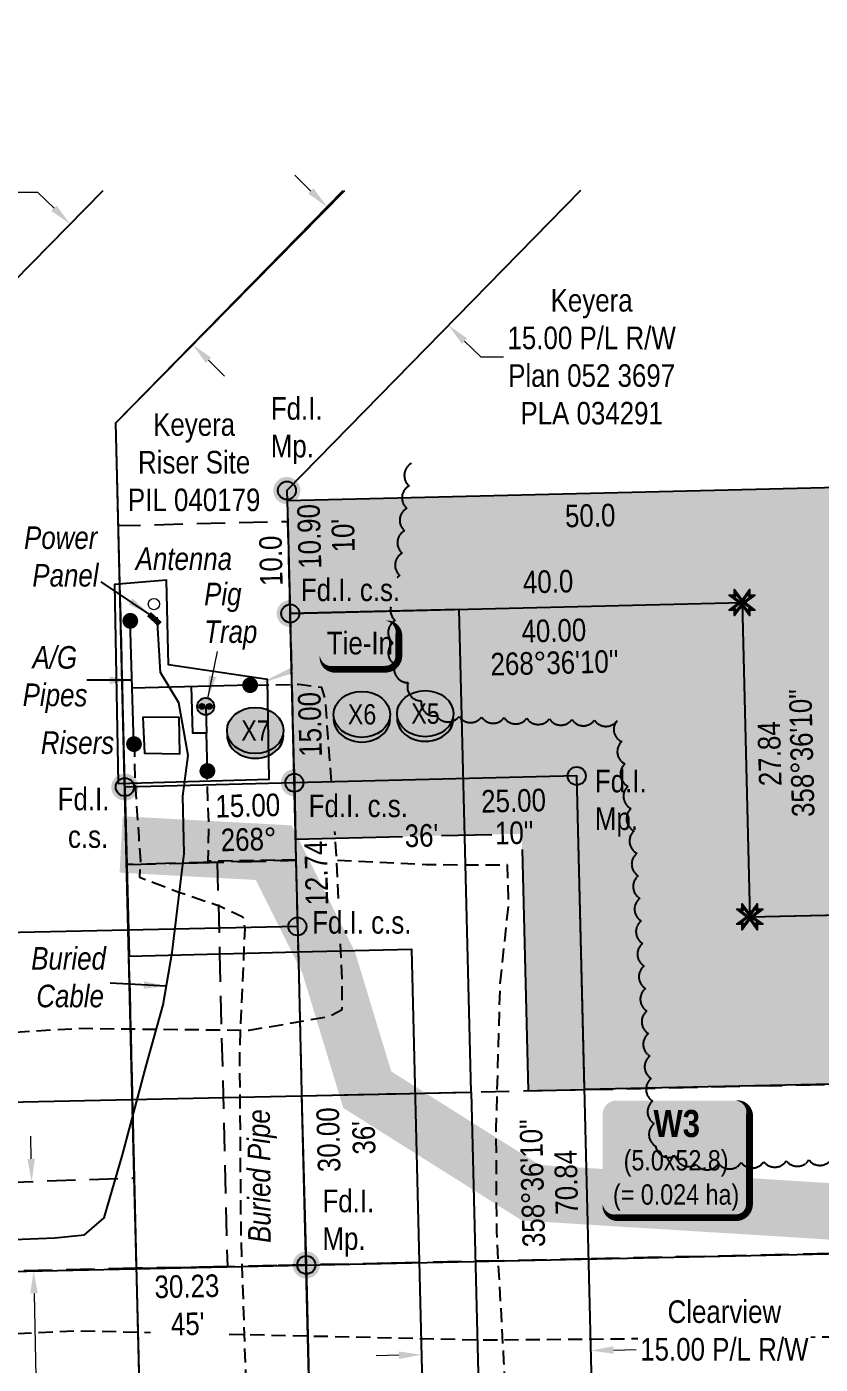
# Model space of a CAD drawing. Extents: x 610284 to 614883, y 5902184 to 5905806.
# Drawn here: x 610628 to 610979, y 5903452 to 5904044 of the extents above; entities that cross this region are included whole.
import ezdxf
from ezdxf.enums import TextEntityAlignment as Align

# ---------------------------------------------------------------- set-up
doc = ezdxf.new("R2010")
doc.units = 0
doc.header["$LTSCALE"] = 5
doc.header["$PDSIZE"] = 0.5
for name, pattern in [('0', [1, 1, 0]), ('foc-ACCESSROAD', [3.75, 2.5, -1.25]), ('foc-FLOWLINE', [3.75, 2.5, -1.25]), ('UG_PIPE', [1.875, 1.25, -0.625])]:
    doc.linetypes.add(name, pattern=pattern)
doc.layers.get('Defpoints').update_dxf_attribs({"color": 9})
for name, color, linetype in [('AS-CABLE', 224, 'foc-CABLE'), ('AS-FENCE', 48, 'foc-FENCE'), ('AS-PIPE-AG', 44, 'Continuous'), ('AS-PIPE-UG', 44, 'UG_PIPE'), ('AS-PIPE-UG-T', 44, 'Continuous'), ('AS-POWER', 104, 'foc-POWER'), ('AS-ROADS', 254, 'Continuous'), ('AS-SYMBOL', 7, 'Continuous'), ('C-RW', 13, 'Continuous'), ('CG-NOTES', 7, 'Continuous'), ('F-AR', 190, 'foc-ACCESSROAD'), ('F-EZE', 190, 'foc-FLOWLINE'), ('F-RW', 190, 'Continuous'), ('F-WS', 190, 'foc-ACCESSROAD'), ('L-BD', 7, 'Continuous'), ('L-BD1', 253, 'Continuous'), ('L-MON', 1, 'Continuous'), ('P-CROSSINGS', 250, 'Continuous'), ('P-PROPOSED', 10, 'Continuous'), ('P-PROPOSED-H', 21, 'Continuous'), ('P-TEMP-BLOCKS', 250, 'Continuous'), ('P-TEMP-H', 41, 'Continuous'), ('P-TEMP_WORKSPACE', 46, 'Continuous'), ('P-WORKAREA', 113, 'Continuous'), ('P-WORKAREA-H', 111, 'Continuous'), ('T-BUSH', 110, '0')]:
    doc.layers.add(name, color=color, linetype=linetype)
for name, color, linetype, lineweight in [('AS-GENERAL', 48, 'Continuous', 18), ('F-AR-T', 190, 'Continuous', 9), ('F-EZE-T', 190, 'Continuous', 9), ('F-RW-T', 190, 'Continuous', 9), ('F-WS-T', 190, 'Continuous', 9), ('P-TEMP-T', 46, 'Continuous', 18), ('T-TEXT', 48, 'Continuous', 18)]:
    doc.layers.add(name, color=color, linetype=linetype, lineweight=lineweight)
doc.styles.add('80', font='ARIALN.TTF', dxfattribs={"height": 10})
doc.styles.add('80CG', font='ARIALN.TTF', dxfattribs={"height": 10})
doc.styles.add('80L', font='ARIALN.TTF', dxfattribs={"height": 10})
doc.styles.add('BOLD', font='ARIALNB.TTF')
doc.styles.add('Crossing', font='ARIALN.TTF', dxfattribs={"height": 10})
doc.styles.add('foc-LtypeFont', font='ARIALN.TTF', dxfattribs={"height": 7.35})
doc.linetypes.add('foc-CABLE', pattern='A,2,-1,["C",foc-LtypeFont,S=0.2,R=0,X=-0.625,Y=-0.75],-1.24,8', length=12.24)
doc.linetypes.add('foc-FENCE', pattern='A,10,-1,["X",foc-LtypeFont,S=0.2,R=0,X=-0.625,Y=-0.75],-1.24', length=12.24)
doc.linetypes.add('foc-POWER', pattern='A,6,-1,["P",foc-LtypeFont,S=0.2,R=0,X=-0.625,Y=-0.75],-1.24,4', length=12.24)
doc.dimstyles.new('Compass 5 000', dxfattribs={"dimscale": 5, "dimtxt": 9, "dimasz": 2, "dimexe": 0.2, "dimexo": 0.0625, "dimgap": 0.5, "dimtad": 0, "dimtih": 1, "dimtoh": 1, "dimzin": 0, "dimdsep": 46, "dimtxsty": '80CG', "dimcen": 0.1, "dimse1": 1, "dimse2": 1, "dimclrd": 256, "dimclrt": 256, "dimaunit": 1, "dimadec": 4, "dimazin": 0, "dimtfac": 0.06, "dimtofl": 0, "dimtmove": 0, "dimatfit": 1, "dimfxl": 0.2, "dimtolj": 1, "dimtzin": 0, "dimlwd": -1, "dimarcsym": 0})

# ---------------------------------------------------------------- blocks, each defined once
blk = doc.blocks.new('RISER')
h = blk.add_hatch(color=255)
h.dxf.hatch_style = 1
edge = h.paths.add_edge_path()
edge.add_arc((0, 0), 0.7, 0, 360)
blk.add_hatch(color=48).paths.add_polyline_path([(0.58, -0.15), (-0.58, -0.15, 0.774597)])
at = {"color": 48}
blk.add_line((-0.58, -0.15), (0.58, -0.15), dxfattribs=at)
blk.add_circle((0, 0), 0.6, dxfattribs=at)
blk = doc.blocks.new('PIG')
h = blk.add_hatch(color=255)
h.dxf.hatch_style = 1
edge = h.paths.add_edge_path()
edge.add_arc((0, 0), 0.85, 0, 360)
at = {"layer": 'AS-SYMBOL'}
h = blk.add_hatch(color=48, dxfattribs=at)
h.dxf.hatch_style = 1
h.paths.add_polyline_path([(-0.1, 0, 1), (-0.55, 0, 1)])
h = blk.add_hatch(color=48, dxfattribs=at)
h.dxf.hatch_style = 1
h.paths.add_polyline_path([(0.1, 0, 1), (0.55, 0, 1)])
at = {"layer": 'AS-SYMBOL', "color": 48}
for centre, radius in [((0, 0), 0.75), ((-0.33, 0), 0.225), ((0.33, 0), 0.225)]:
    blk.add_circle(centre, radius, dxfattribs=at)
blk = doc.blocks.new('*D488')
at = {"layer": 'Defpoints', "color": 0, "transparency": 16777216}
for p in [(610947.09, 5903574.71), (611279.1, 5903507.11), (610948.76, 5903499.77)]:
    blk.add_point(p, dxfattribs=at)
at = {"layer": 'F-AR-T', "transparency": 16777216}
for p, q in [((611284.74, 5903703.2), (611274.74, 5903703.2)), ((611274.74, 5903703.2), (611276.99, 5903602.05)), ((611277.21, 5903592.06), (611276.99, 5903602.05)), ((611279.32, 5903497.11), (611279.54, 5903487.12))]:
    blk.add_line(p, q, dxfattribs=at)
for points in [[(611278.88, 5903592.09), (611275.54, 5903592.02), (611277.43, 5903582.06)], [(611280.99, 5903497.15), (611277.65, 5903497.08), (611279.1, 5903507.11)]]:
    blk.add_solid(points, dxfattribs=at)
at = {"layer": 'F-AR-T', "transparency": 16777216, "insert": (611319.05, 5903703.2), "char_height": 10, "attachment_point": 5, "style": '80CG'}
blk.add_mtext('\\A1;Keyera\\P15.00 A/R\\PLOC 041198', dxfattribs=at)
blk = doc.blocks.new('fdia')
at = {"color": 255, "const_width": 1}
blk.add_lwpolyline([(-0.5, 0, 1), (0.5, 0, 1)], format="xyb", close=True, dxfattribs=at)
blk = doc.blocks.new('Fdiaa')
blk.add_blockref('fdia', (0, 0))
blk = doc.blocks.new('fdib')
at = {"color": 1, "const_width": 1.6}
blk.add_lwpolyline([(-0.4, 0, 1), (0.4, 0, 1)], format="xyb", close=True, dxfattribs=at)
at = {"color": 1}
blk.add_circle((0, 0), 0.8, dxfattribs=at)
blk = doc.blocks.new('Fdibb')
blk.add_blockref('fdib', (0, 0))
blk = doc.blocks.new('fdicc')
for name in ['Fdibb', 'Fdiaa']:
    blk.add_blockref(name, (0, 0))
blk = doc.blocks.new('FDI')
blk.add_blockref('fdicc', (0, 0))
blk = doc.blocks.new('TEMP')
h = blk.add_hatch(color=255)
h.dxf.hatch_style = 1
h.paths.add_polyline_path([(0, 0.25), (-0.67, 1.15), (-0.67, 0.67), (-1.15, 0.67), (-0.25, 0), (-1.15, -0.67), (-0.67, -0.67), (-0.67, -1.15), (0, -0.25), (0.67, -1.15), (0.67, -0.67), (1.15, -0.67), (0.25, 0), (1.15, 0.67), (0.67, 0.67), (0.67, 1.15)])
h.paths.add_polyline_path([(0.57, 0.85), (0.57, 0.57), (0.85, 0.57), (0.08, 0), (0.85, -0.57), (0.57, -0.57), (0.57, -0.85), (0, -0.08), (-0.57, -0.85), (-0.57, -0.57), (-0.85, -0.57), (-0.08, 0), (-0.85, 0.57), (-0.57, 0.57), (-0.57, 0.85), (0, 0.08)], flags=16)
h = blk.add_hatch(color=1)
h.dxf.hatch_style = 1
h.paths.add_polyline_path([(0, 0.08), (-0.57, 0.85), (-0.57, 0.57), (-0.85, 0.57), (-0.08, 0), (-0.85, -0.57), (-0.57, -0.57), (-0.57, -0.85), (0, -0.08), (0.57, -0.85), (0.57, -0.57), (0.85, -0.57), (0.08, 0), (0.85, 0.57), (0.57, 0.57), (0.57, 0.85)])
at = {"color": 1}
for p, q in [((-0.08, 0), (0.08, 0)), ((0, 0.08), (0, -0.08))]:
    blk.add_line(p, q, dxfattribs=at)
at = {"color": 255, "flags": 128}
blk.add_lwpolyline([(-0.25, 0), (-1.15, 0.67), (-0.67, 0.67), (-0.67, 1.15), (0, 0.25), (0.67, 1.15), (0.67, 0.67), (1.15, 0.67), (0.25, 0), (1.15, -0.67), (0.67, -0.67), (0.67, -1.15), (0, -0.25), (-0.67, -1.15), (-0.67, -0.67), (-1.15, -0.67)], close=True, dxfattribs=at)
at = {"color": 1, "flags": 128}
blk.add_lwpolyline([(-0.08, 0), (-0.85, 0.57), (-0.57, 0.57), (-0.57, 0.85), (0, 0.08), (0.57, 0.85), (0.57, 0.57), (0.85, 0.57), (0.08, 0), (0.85, -0.57), (0.57, -0.57), (0.57, -0.85), (0, -0.08), (-0.57, -0.85), (-0.57, -0.57), (-0.85, -0.57)], close=True, dxfattribs=at)
blk = doc.blocks.new('*D490')
at = {"layer": 'Defpoints', "color": 0, "transparency": 16777216}
for p in [(610877.43, 5903457.78), (610803.16, 5903428.15), (610878.11, 5903429.98)]:
    blk.add_point(p, dxfattribs=at)
at = {"layer": 'F-RW-T', "transparency": 16777216}
for p, q in [((610887.43, 5903458.02), (610897.42, 5903458.27)), ((610792.48, 5903455.7), (610782.49, 5903455.46))]:
    blk.add_line(p, q, dxfattribs=at)
for points in [[(610792.44, 5903457.37), (610792.52, 5903454.04), (610802.48, 5903455.95)], [(610887.39, 5903459.69), (610887.47, 5903456.36), (610877.43, 5903457.78)]]:
    blk.add_solid(points, dxfattribs=at)
at = {"layer": 'F-RW-T', "transparency": 16777216, "insert": (610936.51, 5903458.27), "char_height": 10, "attachment_point": 5, "style": '80CG', "bg_fill": 3, "box_fill_scale": 1.1, "bg_fill_color": 256, "bg_fill_true_color": 13158600, "bg_fill_transparency": 0}
blk.add_mtext('\\A1;Clearview\\P15.00 P/L R/W\\PPLA 091082', dxfattribs=at)
blk = doc.blocks.new('*D491')
at = {"layer": 'Defpoints', "color": 0, "transparency": 16777216}
for p in [(610743.48, 5903946.66), (610814.39, 5903911.8), (610797.18, 5903894.19)]:
    blk.add_point(p, dxfattribs=at)
at = {"layer": 'F-RW-T', "transparency": 16777216}
for p, q in [((610753.54, 5903971.26), (610746.39, 5903978.25)), ((610821.54, 5903904.81), (610828.7, 5903897.82)), ((610828.7, 5903897.82), (610838.7, 5903897.82))]:
    blk.add_line(p, q, dxfattribs=at)
for points in [[(610754.71, 5903972.46), (610752.38, 5903970.07), (610760.69, 5903964.27)], [(610822.71, 5903906.01), (610820.38, 5903903.62), (610814.39, 5903911.8)]]:
    blk.add_solid(points, dxfattribs=at)
at = {"layer": 'F-RW-T', "transparency": 16777216, "insert": (610877.78, 5903897.82), "char_height": 10, "attachment_point": 5, "style": '80CG'}
blk.add_mtext('\\A1;Keyera\\P15.00 P/L R/W\\PPlan 052 3697\\PPLA 034291', dxfattribs=at)
blk = doc.blocks.new('*D492')
at = {"layer": 'Defpoints', "color": 0, "transparency": 16777216}
for p in [(610651.5, 5903961.21), (610646.98, 5903956.62), (610705.63, 5903907.92)]:
    blk.add_point(p, dxfattribs=at)
at = {"layer": 'F-RW-T', "transparency": 16777216}
for p, q in [((610632.72, 5903970.65), (610622.72, 5903970.65)), ((610639.85, 5903963.64), (610632.72, 5903970.65)), ((610708.24, 5903896.31), (610715.36, 5903889.3))]:
    blk.add_line(p, q, dxfattribs=at)
for points in [[(610641.02, 5903964.82), (610638.68, 5903962.45), (610646.98, 5903956.62)], [(610709.4, 5903897.5), (610707.07, 5903895.13), (610701.11, 5903903.33)]]:
    blk.add_solid(points, dxfattribs=at)
at = {"layer": 'F-RW-T', "transparency": 16777216, "insert": (610583.64, 5903970.65), "char_height": 10, "attachment_point": 5, "style": '80CG'}
blk.add_mtext('\\A1;Pembina\\P15.24 P/L R/W\\PPlan 2018 KS\\PROE 2541', dxfattribs=at)
blk = doc.blocks.new('xing2')
h = blk.add_hatch(color=50)
h.dxf.hatch_style = 1
edge = h.paths.add_edge_path()
edge.add_ellipse((0, 0), major_axis=(-12.5, 0), ratio=0.816297, start_angle=0, end_angle=360)
h = blk.add_hatch(color=250)
h.dxf.hatch_style = 1
edge = h.paths.add_edge_path()
edge.add_ellipse((0, -2.05), major_axis=(-12.5, 0), ratio=0.816297, start_angle=0, end_angle=180)
edge.add_line((12.5, -2.05), (12.5, 0))
edge.add_ellipse((0, 0), major_axis=(-12.5, 0), ratio=0.816297, start_angle=0, end_angle=180, ccw=False)
edge.add_line((-12.5, 0), (-12.5, -2.05))
at = {"color": 250}
blk.add_ellipse((0, 0), major_axis=(-12.5, 0), ratio=0.816297, dxfattribs=at)
blk.add_ellipse((0, -2.05), major_axis=(-12.5, 0), ratio=0.816297, start_param=0, end_param=3.141593, dxfattribs=at)
at = {"color": 250, "style": 'Crossing'}
blk.add_attdef('CROSSING', text='', height=9, dxfattribs=at).set_placement((0.09, 0.02), align=Align.MIDDLE_CENTER)
at = {"color": 250, "style": 'Crossing', "flags": 1}
for tag, p in [('OWNER', (0.09, -12.49)), ('DESCRIPTION', (0.09, -25.77)), ('LOCATION', (0.09, -39.3)), ('DWG_REF', (0.09, -52.84))]:
    blk.add_attdef(tag, text='', height=9, dxfattribs=at).set_placement(p, align=Align.MIDDLE_CENTER)
blk = doc.blocks.new('*U526')
h = blk.add_hatch(color=111)
edge = h.paths.add_edge_path()
edge.add_line((-26.5, -33.39), (26.5, -33.39))
edge.add_arc((26.5, -27.39), 6, 270, 360)
edge.add_line((32.5, -27.39), (32.5, 12.5))
edge.add_arc((26.5, 12.5), 6, 0, 90)
edge.add_line((26.5, 18.5), (-26.5, 18.5))
edge.add_arc((-26.5, 12.5), 6, 90, 180)
edge.add_line((-32.5, 12.5), (-32.5, -27.39))
edge.add_arc((-26.5, -27.39), 6, 180, 270)
at = {"color": 250, "flags": 128}
blk.add_lwpolyline([(-26.5, -33.39, 3, 3, 0), (26.5, -33.39, 3, 3, 0.414214), (32.5, -27.39, 3, 3, 0), (32.5, 12.5, 3, 0, 0.414214), (26.5, 18.5, 0, 0, 0), (-26.5, 18.5, 0, 0, 0.414214), (-32.5, 12.5, 0, 0, 0), (-32.5, -27.39, 0, 3, 0.414214)], format="xyseb", close=True, dxfattribs=at)
at = {"flags": 128}
blk.add_lwpolyline([(-26.85, -27.84, 0, 7.5, 0), (0, 0, 0, 0, 0)], format="xyseb", dxfattribs=at)
at = {"color": 250}
for tag, p, height, style in [('TEMP_AREA_W1_001', (-9.21, 2.24), 12, 'BOLD'), ('ENTER_TEXT_001', (-30.66, -12.47), 9, '80')]:
    blk.add_attdef(tag, p, '', height=height, dxfattribs=dict(at, style=style))
blk = doc.blocks.new('*U527')
h = blk.add_hatch(color=255)
edge = h.paths.add_edge_path()
edge.add_line((-11.5, -11.5), (11.5, -11.5))
edge.add_arc((11.5, -5.5), 6, 270, 360)
edge.add_line((17.5, -5.5), (17.5, 4))
edge.add_arc((11.5, 4), 6, 0, 90)
edge.add_line((11.5, 10), (-11.5, 10))
edge.add_arc((-11.5, 4), 6, 90, 180)
edge.add_line((-17.5, 4), (-17.5, -5.5))
edge.add_arc((-11.5, -5.5), 6, 180, 270)
at = {"color": 14, "flags": 128}
blk.add_lwpolyline([(-11.5, -11.5, 3, 3, 0), (11.5, -11.5, 3, 3, 0.414214), (17.5, -5.5, 3, 3, 0), (17.5, 4, 3, 0, 0.414214), (11.5, 10, 0, 0, 0), (-11.5, 10, 0, 0, 0.414214), (-17.5, 4, 0, 0, 0), (-17.5, -5.5, 0, 3, 0.414214)], format="xyseb", close=True, dxfattribs=at)
blk.add_lwpolyline([(-44.57, -18.06, 0, 7.5, 0), (0, 0, 0, 0, 0)], format="xyseb", dxfattribs=at)
at = {"color": 14, "style": '80'}
blk.add_attdef('ENTER_TEXT_001', (-35.99, -5), '', height=10, dxfattribs=at)

msp = doc.modelspace()

# ---------------------------------------------------------------- hatches: boundary and pattern name
at = {"layer": 'P-PROPOSED-H'}
h = msp.add_hatch(color=256, dxfattribs=at)
h.dxf.hatch_style = 1
h.paths.add_polyline_path([(611850.142, 5903202.125), (611587.146, 5903511.268), (611319.634, 5903582.971), (610874.601, 5903573.341), (610871.203, 5903712.239), (610746.213, 5903709.229), (610744.408, 5903784.179), (610944.319, 5903788.993), (610947.722, 5903649.912), (611328.709, 5903658.156), (611629.116, 5903577.636), (611907.245, 5903250.704)])
at = {"layer": 'P-TEMP-H'}
h = msp.add_hatch(color=256, dxfattribs=at)
h.dxf.hatch_style = 1
h.paths.add_polyline_path([(611047.66, 5903652.075), (611046.578, 5903702.044), (610996.468, 5903700.96), (610993.062, 5903840.162), (610743.018, 5903834.14), (610744.408, 5903784.179), (610944.319, 5903788.993), (610947.722, 5903649.912)])
at = {"layer": 'P-WORKAREA-H'}
h = msp.add_hatch(color=256, dxfattribs=at)
h.dxf.hatch_style = 1
h.paths.add_polyline_path([(610746.675, 5903684.243), (610846.831, 5903686.655), (610849.617, 5903572.801), (610874.601, 5903573.341), (610871.203, 5903712.239), (610746.213, 5903709.229)])

# ---------------------------------------------------------------- linework, layer by layer
at = {"layer": 'AS-CABLE', "flags": 128}
msp.add_lwpolyline([(610545.094, 5903498.48), (610544.769, 5903499.734), (610582.25, 5903504.553), (610611.198, 5903506.462), (610640.207, 5903507.741), (610653.382, 5903509.051), (610662.049, 5903516.613), (610670.131, 5903544.527), (610680.637, 5903583.832), (610688.219, 5903610.812), (610692.172, 5903634.118), (610697.485, 5903677.916), (610696.936, 5903703.316), (610699.23, 5903721.289), (610695.156, 5903744.555), (610687.019, 5903758.12), (610685.53, 5903782.531)], dxfattribs=at)
at = {"layer": 'AS-FENCE', "flags": 128}
for points in [[(610668.202, 5903708.939), (610735.006, 5903710.873), (610734.301, 5903754.951), (610690.553, 5903761.489), (610689.673, 5903798.969), (610666.552, 5903797.05)], [(610695.181, 5903738.323), (610679.102, 5903738.158), (610679.932, 5903722.289), (610695.526, 5903722.004)]]:
    msp.add_lwpolyline(points, close=True, dxfattribs=at)
at = {"layer": 'AS-GENERAL'}
msp.add_circle((610684.08, 5903788.328), 2.498, dxfattribs=at)
at = {"layer": 'AS-PIPE-AG'}
msp.add_line((610726.648, 5903752.454), (610674.438, 5903751.169), dxfattribs=at)
at = {"layer": 'AS-PIPE-AG', "flags": 128}
for points in [[(610674.438, 5903751.169), (610673.618, 5903780.934)], [(610675.183, 5903726.294), (610674.438, 5903751.169)], [(610707.733, 5903714.424), (610707.263, 5903731.239), (610701.343, 5903731.229), (610700.7, 5903751.815)], [(610706.968, 5903743.039), (610707.263, 5903731.239)]]:
    msp.add_lwpolyline(points, dxfattribs=at)
at = {"layer": 'AS-PIPE-UG', "flags": 128}
for points in [[(610762.599, 5903709.624), (610761.184, 5903729.079), (610759.963, 5903745.879), (610758.378, 5903751.384), (610747.983, 5903752.694), (610727.873, 5903752.249)], [(610675.278, 5903727.009), (610675.678, 5903709.154), (610677.318, 5903685.339), (610678.078, 5903674.469), (610677.688, 5903667.379), (610695.058, 5903660.844), (610713.393, 5903654.579), (610723.398, 5903649.839), (610724.228, 5903644.339), (610721.913, 5903590.134), (610722.493, 5903511.214), (610725.073, 5903432.809), (610725.638, 5903367.704)], [(610746.897, 5903675.136), (610722.108, 5903674.609), (610708.048, 5903674.504), (610708.443, 5903689.924), (610707.458, 5903714.669)], [(610765.714, 5903658.032), (610764.418, 5903684.604), (610764.195, 5903687.671)], [(610360.333, 5903595.854), (610436.363, 5903596.399), (610540.858, 5903595.679), (610598.323, 5903597.289), (610650.663, 5903600.499), (610726.228, 5903599.644), (610761.538, 5903605.709), (610767.318, 5903608.879), (610767.443, 5903622.604), (610766.684, 5903638.159)], [(611342.298, 5903460.01), (611247.203, 5903461.604), (611018.658, 5903464.049), (610831.518, 5903462.339), (610649.843, 5903466.464), (610540.933, 5903460.984), (610444.908, 5903453.824), (610329.929, 5903455.357)]]:
    msp.add_lwpolyline(points, dxfattribs=at)
at = {"layer": 'AS-POWER', "const_width": 2.499, "flags": 128}
msp.add_lwpolyline([(610686.669, 5903779.522), (610681.891, 5903783.9)], dxfattribs=at)
at = {"layer": 'AS-ROADS', "flags": 128}
msp.add_lwpolyline([(611899.322, 5903716.892, 25, 25, 0), (611796.948, 5903616.124, 25, 25, 0), (611612.083, 5903481.829, 25, 25, 0), (611514.833, 5903475.444, 25, 25, 0), (611419.523, 5903501.099, 25, 25, 0), (611347.313, 5903528.819, 25, 25, 0), (611195.223, 5903523.979, 25, 25, 0), (610995.073, 5903518.694, 25, 25, 0), (610850.908, 5903527.639, 25, 25, 0), (610778.483, 5903573.299, 25, 25, 0), (610761.448, 5903629.494, 25, 25, 0), (610737.078, 5903678.274, 25, 25, 0), (610669.558, 5903681.904, 0, 0, 0)], format="xyseb", dxfattribs=at)
at = {"layer": 'C-RW'}
msp.add_lwpolyline([(610544.106, 5903566.19), (610824.401, 5903572.255), (610819.186, 5903785.979), (610744.236, 5903784.235), (610747.619, 5903645.583), (610542.396, 5903641.142)], close=True, dxfattribs=at)
at = {"layer": 'C-RW', "flags": 128}
msp.add_lwpolyline([(610757.913, 5903232.595), (610749.543, 5903570.635), (610824.506, 5903572.258), (610832.88, 5903234.453)], dxfattribs=at)
at = {"layer": 'C-RW'}
msp.add_lwpolyline([(610545.816, 5903491.238), (611377.716, 5903509.239), (611573.118, 5903464.04), (611552.843, 5903376.389), (611368.408, 5903419.051), (610547.868, 5903401.296)], dxfattribs=at)
at = {"layer": 'F-AR'}
msp.add_lwpolyline([(611319.634, 5903582.971), (611321.247, 5903508.017), (610876.435, 5903498.392), (610789.03, 5903496.501), (610738.445, 5903495.407), (610706.654, 5903494.719), (610676.394, 5903494.064), (610675.528, 5903529.525), (610673.126, 5903627.905), (610673.021, 5903632.234), (610672.07, 5903673.03), (610702.522, 5903673.782), (610746.904, 5903674.88), (610748.008, 5903629.789), (610749.447, 5903570.633), (610791.342, 5903571.54), (610874.601, 5903573.341), (611319.634, 5903582.971)], close=True, dxfattribs=at)
at = {"layer": 'F-EZE'}
msp.add_lwpolyline([(610713.113, 5903633.605), (610716.558, 5903494.948), (610676.506, 5903494.203), (610600.351, 5903492.461), (610599.37, 5903531.593), (610675.513, 5903534.226), (610673.175, 5903628.316), (610673.011, 5903632.596), (610672.07, 5903673.03), (610712.109, 5903674.019), (610713.113, 5903633.605)], close=True, dxfattribs=at)
at = {"layer": 'F-EZE-T'}
for p, q in [((610629.751, 5903542.683), (610629.535, 5903552.677)), ((610631.041, 5903483.084), (610634.973, 5903301.371))]:
    msp.add_line(p, q, dxfattribs=at)
for points in [[(610631.417, 5903542.719), (610628.086, 5903542.647), (610629.967, 5903532.689)], [(610632.706, 5903483.12), (610629.375, 5903483.048), (610630.825, 5903493.078)]]:
    msp.add_solid(points, dxfattribs=at)
at = {"layer": 'F-RW'}
for points in [[(610606.675, 5903228.845), (610603.774, 5903347.678), (610602.553, 5903397.717), (610601.055, 5903459.061), (610600.355, 5903487.746), (610599.397, 5903526.989), (610590.313, 5903899.064), (610661.676, 5903971.553)], [(610682.823, 5903230.733), (610679.925, 5903349.419), (610678.703, 5903399.472), (610676.507, 5903489.448), (610675.569, 5903527.855), (610673.339, 5903619.175), (610673.126, 5903627.905), (610672.025, 5903673.025), (610671.295, 5903702.901), (610667.249, 5903868.639), (610767.805, 5903971.553)], [(610682.823, 5903230.733), (610679.922, 5903349.537), (610678.701, 5903399.576), (610677.203, 5903460.92), (610676.503, 5903489.605), (610675.545, 5903528.848), (610667.249, 5903868.639), (610768.564, 5903971.553)], [(610682.823, 5903230.733), (610679.922, 5903349.537), (610678.701, 5903399.576), (610677.203, 5903460.92), (610676.503, 5903489.605), (610675.545, 5903528.848), (610667.249, 5903868.639), (610768.564, 5903971.553)], [(610872.779, 5903971.553), (610742.908, 5903838.649), (610743.263, 5903824.104), (610746.174, 5903704.792), (610746.899, 5903675.086), (610748.004, 5903629.793), (610749.563, 5903565.878), (610751.503, 5903495.689), (610753.586, 5903401.027), (610754.803, 5903351.131), (610757.695, 5903232.589)]]:
    msp.add_lwpolyline(points, dxfattribs=at)
msp.add_lwpolyline([(610548.95, 5903351.327), (610879.863, 5903358.304), (610871.203, 5903712.239), (610746.213, 5903709.229), (610671.203, 5903707.329), (610673.101, 5903632.382), (610748.065, 5903634.281), (610798.087, 5903635.485), (610803.682, 5903406.832), (610547.868, 5903401.296)], close=True, dxfattribs=at)
at = {"layer": 'F-WS', "flags": 128}
msp.add_lwpolyline([(610712.174, 5903674.021), (610672.07, 5903673.03), (610671.335, 5903702.898), (610668.36, 5903823.119), (610743.241, 5903824.977), (610746.213, 5903709.229), (610746.904, 5903674.88), (610712.174, 5903674.021)], close=True, dxfattribs=at)
at = {"layer": 'P-TEMP_WORKSPACE', "flags": 128}
msp.add_lwpolyline([(611047.66, 5903652.075), (611046.578, 5903702.044), (610996.468, 5903700.96), (610993.062, 5903840.162), (610743.018, 5903834.14), (610744.408, 5903784.179), (610944.319, 5903788.993), (610947.722, 5903649.912)], close=True, dxfattribs=at)
at = {"layer": 'P-WORKAREA'}
for points in [[(610847, 5903679.742), (610849.617, 5903572.801), (610874.601, 5903573.341), (610871.203, 5903712.239), (610746.213, 5903709.229), (610746.675, 5903684.243), (610794.112, 5903685.385)], [(610811.375, 5903685.801), (610833.567, 5903686.335)]]:
    msp.add_lwpolyline(points, dxfattribs=at)
at = {"layer": 'T-BUSH', "flags": 128}
for points in [[(610798.001, 5903850.667, 0.520567), (610796.979, 5903840.724, 0.5205671), (610795.957, 5903830.78, 0.5205671), (610794.935, 5903820.836, 0.5205671), (610793.913, 5903810.892, 0.5205671), (610792.89, 5903800.949, 0.0624508), (610791.666, 5903800.05, 0.0624508)], [(610788.905, 5903787.099, 0.2802534), (610790.846, 5903781.061, 0.5205671), (610789.824, 5903771.117, 0.5205671), (610790.644, 5903761.673, 0.5205671), (610796.545, 5903753.604, 0.5205671), (610802.447, 5903745.536, 0.5205671), (610809.095, 5903738.89, 0.5205671), (610819.087, 5903738.611, 0.5205671), (610829.079, 5903738.332, 0.5205671), (610839.072, 5903738.053, 0.5205671), (610849.064, 5903737.774, 0.5205671), (610859.056, 5903737.495, 0.5205671), (610869.049, 5903737.216, 0.5205671), (610879.041, 5903736.937, 0.5205671), (610889.033, 5903736.658, 0.5205671), (610891.071, 5903727.51, 0.5205671), (610892.432, 5903717.607, 0.5205671), (610893.792, 5903707.704, 0.5205671), (610895.152, 5903697.801, 0.5205671), (610896.513, 5903687.898, 0.5205671), (610897.778, 5903677.985, 0.5205671), (610898.414, 5903668.009, 0.5205671), (610899.05, 5903658.033, 0.5205671), (610899.687, 5903648.057, 0.5205671), (610900.323, 5903638.082, 0.5205671), (610900.96, 5903628.106, 0.5205671), (610901.596, 5903618.13, 0.5205671), (610902.232, 5903608.154, 0.5205671), (610902.869, 5903598.178, 0.5205671), (610903.505, 5903588.202, 0.5205671), (610904.142, 5903578.226, 0.5205671), (610904.778, 5903568.25, 0.5205671), (610905.414, 5903558.274, 0.5205671), (610906.051, 5903548.299, 0.5205671), (610914.756, 5903544.045, 0.5205671), (610923.979, 5903540.246, 0.5205671), (610933.967, 5903540.638, 0.5205671), (610943.956, 5903541.029, 0.5205671), (610953.944, 5903541.421, 0.5205671), (610963.933, 5903541.813, 0.5205671), (610973.921, 5903542.204, 0.5205671), (610983.91, 5903542.596, 0.5205671), (610993.898, 5903542.988, 0.5205671), (611003.887, 5903543.379, 0.5205671), (611013.875, 5903543.771, 0.5205671), (611023.864, 5903544.162, 0.5205671), (611033.852, 5903544.554, 0.5205671), (611043.841, 5903544.946, 0.5205671), (611053.829, 5903545.337, 0.5205671), (611063.817, 5903545.729, 0.5205671), (611073.806, 5903546.121, 0.5205671), (611083.794, 5903546.512, 0.5205671), (611093.786, 5903546.783, 0.5205671), (611103.781, 5903546.916, 0.5205671), (611113.777, 5903547.048, 0.5205671), (611123.772, 5903547.18, 0.5205671), (611133.767, 5903547.312, 0.5205671), (611143.763, 5903547.444, 0.5205671), (611153.758, 5903547.576, 0.5205671), (611163.753, 5903547.709, 0.5205671), (611173.748, 5903547.841, 0.5205671), (611183.744, 5903547.973, 0.5205671), (611193.739, 5903548.105, 0.5205671), (611203.734, 5903548.237, 0.5205671), (611213.73, 5903548.369, 0.5205671), (611223.725, 5903548.501, 0.5205671), (611233.72, 5903548.634, 0.5205671), (611243.715, 5903548.766, 0.5205671), (611253.71, 5903548.932, 0.5205671), (611263.703, 5903549.174, 0.5205671), (611273.696, 5903549.417, 0.5205671), (611283.69, 5903549.66, 0.5205671), (611293.683, 5903549.903, 0.5205671), (611303.676, 5903550.145, 0.5205671), (611313.669, 5903550.388, 0.5205671), (611323.663, 5903550.631, 0.5205671), (611333.656, 5903550.874, 0.5205671), (611343.649, 5903551.116, 0.5205671), (611353.642, 5903551.359, 0.5205671), (611363.635, 5903551.602, 0.5205671), (611372.961, 5903548.794, 0.5205671), (611381.94, 5903544.401, 0.5205671), (611390.919, 5903540.007, 0.5205671), (611399.898, 5903535.614, 0.5205671), (611408.877, 5903531.221, 0.5205671), (611417.856, 5903526.827, 0.5205671), (611426.835, 5903522.434, 0.5205671), (611435.814, 5903518.041, 0.5205671), (611444.793, 5903513.647, 0.5205671), (611453.772, 5903509.254, 0.5205671), (611463.064, 5903505.89, 0.5205671), (611472.969, 5903504.544, 0.5205671), (611482.874, 5903503.197, 0.5205671), (611492.779, 5903501.851, 0.5205671), (611502.684, 5903500.504, 0.5205671), (611512.589, 5903499.158, 0.5205671), (611522.494, 5903497.811, 0.5205671), (611532.399, 5903496.465, 0.5205671), (611542.304, 5903495.118, 0.5205671), (611552.035, 5903495.535, 0.5205671), (611561.483, 5903498.798, 0.5205671), (611570.932, 5903502.06, 0.5205671), (611580.381, 5903505.323, 0.5205671), (611589.83, 5903508.586, 0.5205671), (611599.278, 5903511.848, 0.5205671), (611608.149, 5903516.137, 0.5205671), (611615.836, 5903522.527, 0.5205671), (611623.523, 5903528.918, 0.5205671), (611631.209, 5903535.308, 0.5205671), (611638.896, 5903541.698, 0.5205671), (611646.583, 5903548.089, 0.5205671), (611654.27, 5903554.479, 0.5205671), (611661.957, 5903560.869, 0.5205671), (611669.643, 5903567.26, 0.5205671), (611677.33, 5903573.65, 0.5205671), (611685.017, 5903580.04, 0.5205671), (611692.704, 5903586.431, 0.5205671), (611700.391, 5903592.821, 0.5205671), (611708.077, 5903599.211, 0.5205671), (611715.764, 5903605.602, 0.5205671), (611723.451, 5903611.992, 0.5205671), (611731.138, 5903618.382, 0.5205671), (611738.824, 5903624.773, 0.5205671), (611746.296, 5903631.411, 0.5205671), (611753.721, 5903638.104, 0.5205671), (611761.147, 5903644.797, 0.5205671), (611768.572, 5903651.489, 0.5205671), (611775.997, 5903658.182, 0.5205671), (611783.422, 5903664.874, 0.5205671), (611790.847, 5903671.567, 0.5205671), (611798.272, 5903678.26, 0.5205671), (611805.697, 5903684.952, 0.5205671), (611813.122, 5903691.645, 0.5205671), (611820.548, 5903698.337, 0.5205671), (611827.973, 5903705.03, 0.5205671), (611835.382, 5903711.74, 0.5205671), (611842.738, 5903718.508, 0.5205671), (611850.094, 5903725.277, 0.5205671), (611857.45, 5903732.045, 0.5205671), (611864.807, 5903738.813, 0.5205671), (611870.862, 5903744.384)]]:
    msp.add_lwpolyline(points, format="xyb", dxfattribs=at)

# ---------------------------------------------------------------- block references
at = {"layer": 'AS-SYMBOL', "xscale": 4.998079399999994, "yscale": 4.998079399999994, "zscale": 24.99999999999988}
for name, p in [('RISER', (610673.618, 5903780.934)), ('RISER', (610726.648, 5903752.454)), ('PIG', (610706.968, 5903743.039)), ('RISER', (610675.253, 5903726.354)), ('RISER', (610707.733, 5903714.424))]:
    msp.add_blockref(name, p, dxfattribs=at)
at = {"layer": 'CG-NOTES'}
ref = msp.add_blockref('*U527', (610774.967, 5903770.999), dxfattribs=dict(at, xscale=0.99961588, yscale=0.99961588, zscale=0.99961588))
ref.add_attrib('ENTER_TEXT_001', 'Tie-In', (610760.59, 5903766.083), dxfattribs={"layer": '0', "color": 14, "height": 9.9962, "style": '80'})
at = {"layer": 'L-MON'}
for name, p, xscale, yscale, zscale in [('FDI', (610742.908, 5903838.649), 4.998079399999994, 4.998079399999994, 24.99999999999988), ('TEMP', (610944.319, 5903788.993), 4.998079399999995, 4.998079399999995, 24.99039699999997), ('FDI', (610744.408, 5903784.179), 4.998079399999994, 4.998079399999994, 24.99999999999996), ('FDI', (610871.203, 5903712.239), 4.998079399999994, 4.998079399999994, 24.99999999999988), ('FDI', (610671.203, 5903707.329), 4.998079399999994, 4.998079399999994, 24.99999999999988), ('FDI', (610746.213, 5903709.229), 4.998079399999994, 4.998079399999994, 24.99999999999988), ('TEMP', (610947.722, 5903649.912), 4.998079399999995, 4.998079399999995, 24.99039699999997), ('FDI', (610747.583, 5903645.584), 4.998079399999994, 4.998079399999994, 24.99999999999996), ('FDI', (610751.503, 5903495.689), 4.998079399999994, 4.998079399999994, 24.99999999999988)]:
    msp.add_blockref(name, p, dxfattribs=dict(at, xscale=xscale, yscale=yscale, zscale=zscale))
at = {"layer": 'P-CROSSINGS', "xscale": 0.99961588, "yscale": 0.99961588, "zscale": 0.99961588}
for p, values in [((610776.086, 5903739.506), {'CROSSING': 'X6'}), ((610804.153, 5903739.826), {'CROSSING': 'X5'}), ((610728.927, 5903732.344), {'CROSSING': 'X7'})]:
    msp.add_blockref('xing2', p, dxfattribs=at).add_auto_attribs(values)
at = {"layer": 'P-TEMP-BLOCKS'}
ref = msp.add_blockref('*U526', (610915.15, 5903550.002), dxfattribs=dict(at, xscale=0.99961588, yscale=0.99961588, zscale=0.99961588))
ref.add_attrib('TEMP_AREA_W1_001', 'W3', (610905.114, 5903552.348), dxfattribs={"layer": '0', "color": 250, "height": 11.9954, "style": 'BOLD'})
ref.add_attrib('ENTER_TEXT_001', '(5.0x52.8)', (610891.95, 5903537.537), dxfattribs={"layer": '0', "color": 250, "height": 8.9965, "style": '80'})
ref.add_attrib('ENTER_TEXT_002', '(= 0.024 ha)', (610887.218, 5903522.39), dxfattribs={"layer": '0', "color": 250, "height": 8.99654, "style": '80'})

# ---------------------------------------------------------------- texts
at = {"layer": 'AS-CABLE', "insert": (610629.449, 5903636.453), "char_height": 9.99232, "attachment_point": 1, "style": '80L'}
msp.add_mtext_dynamic_manual_height_columns('\\pi0.31172;{\\fArial Narrow|b0|i1|c0|p34;Buried \\P\\pi2.5951;Cable}', width=33.76985, gutter_width=50, heights=[0], dxfattribs=at)
at = {"layer": 'AS-PIPE-UG-T', "attachment_point": 1, "style": '80L'}
for s, width, insert, char_height, rotation in [('\\pi4.5698;{\\fArial Narrow|b0|i1|c0|p34;A/G \\P\\pi0.33705;Pipes}', 28.72892, (610625.819, 5903769.874), 9.99232, 359.612581), ('{\\fArial Narrow|b0|i1|c0|p34;Buried Pipe}', 59.03588, (610725.795, 5903505.406), 9.99616, 90.421071)]:
    msp.add_mtext_dynamic_manual_height_columns(s, width=width, gutter_width=50, heights=[0], dxfattribs=dict(at, insert=insert, char_height=char_height, rotation=rotation))
at = {"layer": 'AS-POWER', "insert": (610653.185, 5903822.758), "char_height": 9.99232, "attachment_point": 1, "style": '80L'}
msp.add_mtext_dynamic_manual_height_columns('\\pi-26.581;{\\fArial Narrow|b0|i1|c0|p34;Power\\P\\pi-22.908;Panel}', width=6.29918, gutter_width=50, heights=[0], dxfattribs=at)
at = {"layer": 'F-WS-T', "insert": (610672.073, 5903872.856), "char_height": 10.00384, "attachment_point": 1, "style": '80L'}
msp.add_mtext_dynamic_manual_height_columns('\\pi11.627;Keyera\\P\\pi4.9598;Riser Site\\P\\pi0.49016;PIL 040179', width=58.2124, gutter_width=50.038, heights=[0], dxfattribs=at)
at = {"layer": 'L-BD', "style": '80L'}
for s, rotation, p in [('10.90', 91.5775, (610752.806, 5903818.302)), ("10'", 91.5775, (610767.795, 5903818.715)), ('15.00', 91.3795, (610753.106, 5903735.058)), ('25.00', 1.3795, (610843.216, 5903701.304)), ('15.00', 1.451, (610725.615, 5903699.15)), ('268%%D', 1.451, (610725.994, 5903684.161)), ("36'", 1.3795, (610802.515, 5903685.878)), ("10''", 1.3795, (610843.559, 5903687.064)), ('12.74', 91.2331, (610755.864, 5903669.209)), ('30.00', 91.498, (610761.272, 5903551.134)), ("36'", 91.498, (610776.939, 5903552.028)), ('70.84', 91.4016, (610866.512, 5903532.316))]:
    msp.add_text(s, height=9.9962, rotation=rotation, dxfattribs=at).set_placement(p, align=Align.MIDDLE)
at = {"layer": 'L-BD1', "style": '80L'}
for s, height, rotation, p in [('40.00', 9.9962, 1.3795, (610861.05, 5903776.628)), ("268°36'10''", 9.99616, 1.3795, (610861.393, 5903762.388)), ("358°36'10''", 9.99616, 91.4016, (610970.732, 5903722.428)), ('27.84', 9.9962, 91.4016, (610956.491, 5903722.08))]:
    msp.add_text(s, height=height, rotation=rotation, dxfattribs=at).set_placement(p, align=Align.MIDDLE)
at = {"layer": 'L-MON', "attachment_point": 1, "style": '80L'}
for s, width, insert, char_height in [('Fd.I.\\PMp.', 28.36104, (610735.786, 5903879.986), 9.9962), ('Fd.I. c.s.', 43.06044, (610749.113, 5903799.675), 9.9962), ('\\pi1.0699;Fd.I. \\P\\pi5.6452;c.s.', 22.04407, (610640.4, 5903707.058), 9.99616), ('Fd.I. c.s.', 43.06044, (610752.554, 5903703.999), 9.9962), ('Fd.I. c.s.', 43.06044, (610754.095, 5903652.398), 9.9962)]:
    msp.add_mtext_dynamic_manual_height_columns(s, width=width, gutter_width=50, heights=[0], dxfattribs=dict(at, insert=insert, char_height=char_height))
at = {"layer": 'L-MON', "insert": (610879.217, 5903714.975), "char_height": 9.9962, "attachment_point": 1, "style": '80L', "bg_fill": 1, "box_fill_scale": 1.2, "bg_fill_color": 21, "bg_fill_transparency": 0}
msp.add_mtext_dynamic_manual_height_columns('Fd.I.\\PMp.', width=28.36104, gutter_width=50, heights=[0], dxfattribs=at)
at = {"layer": 'P-TEMP-T', "style": '80L'}
for s, rotation, p in [('50.0', 1.340785, (610877.147, 5903827.582)), ('10.0', 91.239574, (610735.824, 5903807.516)), ('40.0', 1.340785, (610858.501, 5903798.327))]:
    msp.add_text(s, height=9.9962, rotation=rotation, dxfattribs=at).set_placement(p, align=Align.MIDDLE)
at = {"layer": 'T-TEXT', "char_height": 9.99232, "attachment_point": 1, "style": '80L'}
for s, insert in [('{\\fArial Narrow|b0|i1|c0|p34;Antenna}', (610676.003, 5903813.434)), ('{\\fArial Narrow|b0|i1|c0|p34;Pig Trap}', (610706.295, 5903797.805)), ('{\\fArial Narrow|b0|i1|c0|p34;Risers}', (610634.04, 5903731.985))]:
    msp.add_mtext_dynamic_manual_height_columns(s, width=8.5156, gutter_width=50, heights=[0], dxfattribs=dict(at, insert=insert))

# ---------------------------------------------------------------- dimensions: what is measured, and where the dimension line sits
at = {"layer": 'F-AR-T'}
dim = msp.add_linear_dim(base=(611279.097, 5903507.111), p1=(610947.095, 5903574.714), p2=(610948.761, 5903499.768), angle=271.273521, text='Keyera\\P15.00 A/R\\PLOC 041198', dimstyle='Compass 5 000', override={"dimtmove": 1}, dxfattribs=at)
dim.commit()
dim.dimension.update_dxf_attribs({"geometry": '*D488', "text_midpoint": (611297.615, 5903703.198), "dimtype": 161})
at = {"layer": 'F-RW-T'}
dim = msp.add_linear_dim(base=(610646.976, 5903956.621), p1=(610705.629, 5903907.919), p2=(610651.495, 5903961.212), angle=135.4485, text='Pembina\\P15.24 P/L R/W\\PPlan 2018 KS\\PROE 2541', dimstyle='Compass 5 000', dxfattribs=at)
dim.commit()
dim.dimension.update_dxf_attribs({"geometry": '*D492', "text_midpoint": (610583.637, 5903970.652), "dimtype": 161})
dim = msp.add_aligned_dim(p1=(610743.481, 5903946.66), p2=(610797.179, 5903894.188), distance=24.629, text='Keyera\\P15.00 P/L R/W\\PPlan 052 3697\\PPLA 034291', dimstyle='Compass 5 000', dxfattribs=at)
dim.commit()
dim.dimension.update_dxf_attribs({"geometry": '*D491', "text_midpoint": (610877.783, 5903897.825)})

# ---------------------------------------------------------------- leaders
at = {"layer": 'AS-CABLE'}
msp.add_leader([(610689.631, 5903619.136), (610664.718, 5903620.422)], dimstyle='Compass 5 000', dxfattribs=at)
at = {"layer": 'AS-PIPE-UG-T'}
msp.add_leader([(610674.507, 5903754.635), (610654.396, 5903754.635)], dimstyle='Compass 5 000', dxfattribs=at)
at = {"layer": 'AS-POWER'}
msp.add_leader([(610681.99, 5903783.946), (610660.759, 5903798.234)], dimstyle='Compass 5 000', dxfattribs=at)
at = {"layer": 'T-TEXT'}
msp.add_leader([(610707.968, 5903746.559), (610712.277, 5903767.381)], dimstyle='Compass 5 000', dxfattribs=at)

# ---------------------------------------------------------------- next in the draw order: dimensions: what is measured, and where the dimension line sits
at = {"layer": 'F-RW-T'}
dim = msp.add_linear_dim(base=(610877.429, 5903457.78), p1=(610803.16, 5903428.149), p2=(610878.109, 5903429.983), angle=1.40162, text='Clearview\\P15.00 P/L R/W\\PPLA 091082', dimstyle='Compass 5 000', override={"dimtfill": 1}, dxfattribs=at)
dim.commit()
dim.dimension.update_dxf_attribs({"geometry": '*D490', "text_midpoint": (610936.509, 5903458.269), "dimtype": 161})

# ---------------------------------------------------------------- next in the draw order: linework, layer by layer
at = {"layer": 'AS-PIPE-UG', "flags": 128}
msp.add_lwpolyline([(610331.47, 5903382.855), (610444.713, 5903387.414), (610542.488, 5903383.779), (610623.008, 5903388.429), (610700.693, 5903396.729), (610779.278, 5903390.374), (610828.758, 5903389.724), (610840.953, 5903390.299), (610841.313, 5903394.259), (610838.968, 5903453.249), (610835.778, 5903510.564), (610835.568, 5903556.274), (610837.303, 5903619.834), (610841.043, 5903655.334), (610840.583, 5903672.814), (610824.558, 5903672.744), (610804.593, 5903672.879), (610764.896, 5903674.8)], dxfattribs=at)
at = {"layer": 'P-PROPOSED', "flags": 128}
msp.add_lwpolyline([(611850.142, 5903202.125), (611587.146, 5903511.268), (611319.634, 5903582.971), (610874.601, 5903573.341), (610871.203, 5903712.239), (610746.213, 5903709.229), (610744.408, 5903784.179), (610944.319, 5903788.993), (610947.722, 5903649.912), (611328.709, 5903658.156), (611629.116, 5903577.636), (611907.245, 5903250.704)], dxfattribs=at)

# ---------------------------------------------------------------- next in the draw order: texts
at = {"layer": 'L-BD', "style": '80L'}
msp.add_text("358°36'10''", height=9.99616, rotation=91.4016, dxfattribs=at).set_placement((610851.522, 5903531.95), align=Align.MIDDLE)
at = {"layer": 'L-MON', "insert": (610758.647, 5903529.038), "char_height": 9.9962, "attachment_point": 1, "style": '80L'}
msp.add_mtext_dynamic_manual_height_columns('Fd.I.\\PMp.', width=28.36104, gutter_width=50, heights=[0], dxfattribs=at)

# ---------------------------------------------------------------- next in the draw order: texts
at = {"layer": 'L-BD', "insert": (610698.554, 5903491.258), "char_height": 9.9962, "width": 28.87732, "attachment_point": 2, "rotation": 1.2657, "style": '80L', "bg_fill": 3, "box_fill_scale": 1.2, "bg_fill_color": 256, "bg_fill_transparency": 0}
msp.add_mtext("30.23 45'", dxfattribs=at)

doc.saveas('drawing.dxf')
